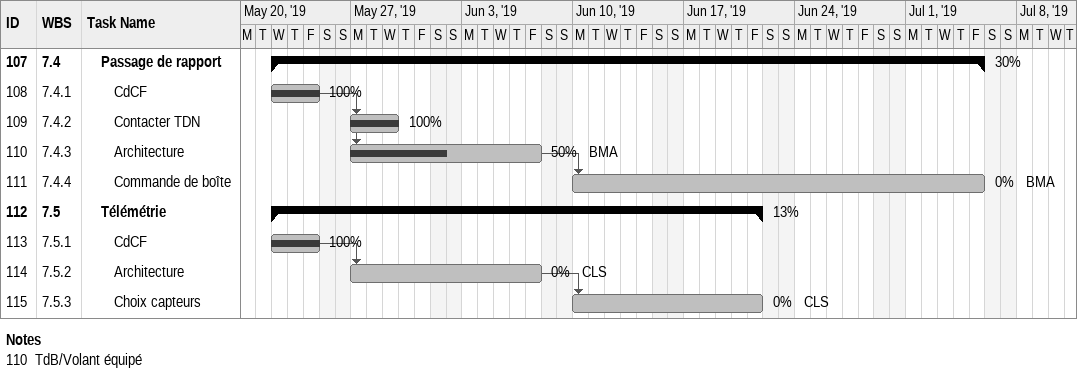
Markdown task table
| ID | WBS | Task | Start | Finish | Predecessors | Resources | % complete |
|---|---|---|---|---|---|---|---|
| 107 | 7.4 | **Passage de rapport** | 2019-05-22 | 2019-07-05 |  |  | 30 |
| 108 | 7.4.1 | CdCF | 2019-05-22 | 2019-05-24 |  |  | 100 |
| 109 | 7.4.2 | Contacter TDN | 2019-05-27 | 2019-05-29 | 108 |  | 100 |
| 110 | 7.4.3 | Architecture | 2019-05-27 | 2019-06-07 | 108 | BMA | 50 |
| 111 | 7.4.4 | Commande de boîte | 2019-06-10 | 2019-07-05 | 110 | BMA | 0 |
| 112 | 7.5 | **Télémétrie** | 2019-05-22 | 2019-06-21 |  |  | 13 |
| 113 | 7.5.1 | CdCF | 2019-05-22 | 2019-05-24 |  |  | 100 |
| 114 | 7.5.2 | Architecture | 2019-05-27 | 2019-06-07 | 113 | CLS | 0 |
| 115 | 7.5.3 | Choix capteurs | 2019-06-10 | 2019-06-21 | 114 | CLS | 0 |

Notes
- 110: TdB/Volant équipé
